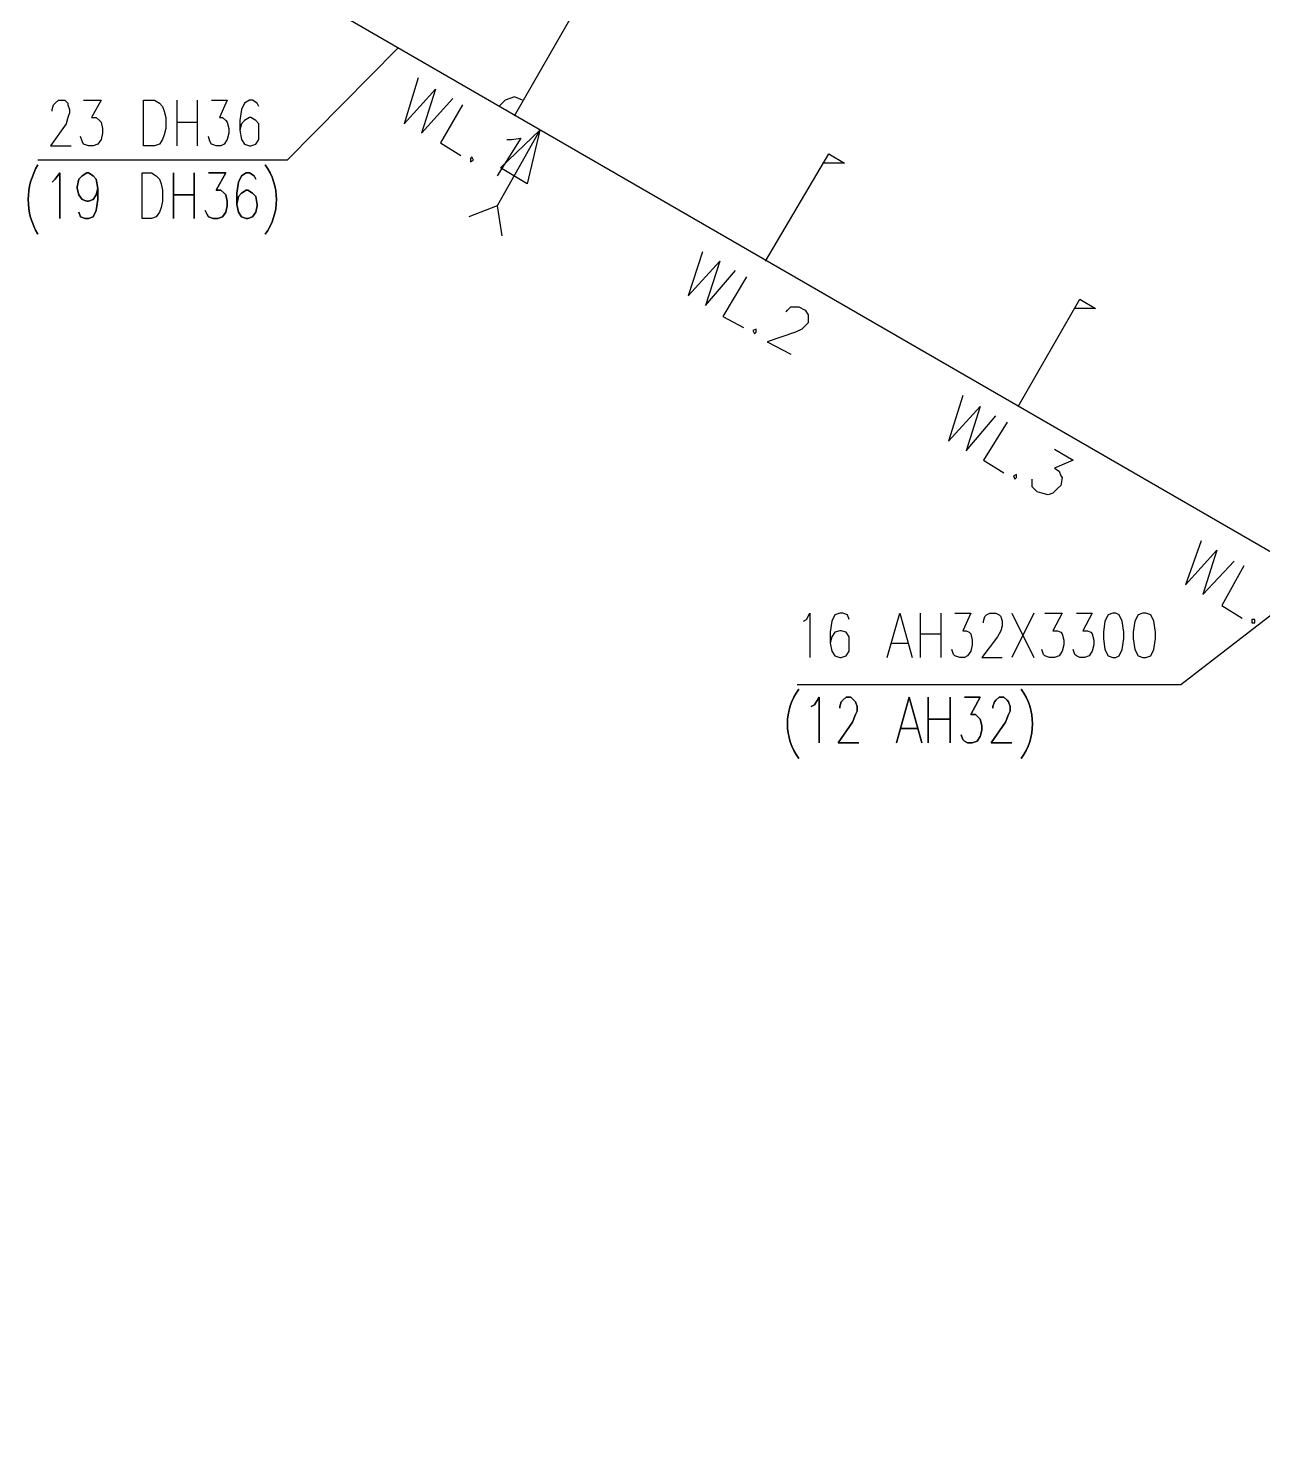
# Model space of a CAD drawing. Header units: millimetres. Extents: x 0.6 to 49, y 0.3 to 23.1.
# Drawn here: x 23.822 to 26.429, y 15.493 to 18.475 of the extents above; entities that cross this region are included whole.
import ezdxf

# ---------------------------------------------------------------- set-up
doc = ezdxf.new("R2010")
doc.units = ezdxf.units.MM
doc.layers.add('PDF_Geometry', color=7, linetype='Continuous')

msp = doc.modelspace()

# ---------------------------------------------------------------- linework, layer by layer
at = {"layer": 'PDF_Geometry', "lineweight": 25}
for points in [[(29.1861, 16.4833), (29.6961, 15.4933), (24.3161, 18.6), (24.3161, 19.3733), (24.9761, 19.12)], [(24.8494, 18.29), (24.9794, 18.5167), (25.0128, 18.4967), (24.9694, 18.4967)], [(24.6028, 18.4333), (24.3694, 18.1967), (23.8428, 18.1967)], [(24.6461, 18.37), (24.6161, 18.2733), (24.6828, 18.3467), (24.6528, 18.2533), (24.7194, 18.3267)], [(23.8728, 18.3), (23.8728, 18.3033), (23.8761, 18.3133), (23.8794, 18.3167), (23.8861, 18.3233), (23.8994, 18.3233), (23.9061, 18.3167), (23.9061, 18.3133), (23.9094, 18.3033), (23.9094, 18.2967), (23.9061, 18.2867), (23.9028, 18.2733), (23.8694, 18.2267), (23.9128, 18.2267)], [(23.9394, 18.3233), (23.9761, 18.3233), (23.9561, 18.2867), (23.9661, 18.2867), (23.9728, 18.28), (23.9761, 18.2767), (23.9794, 18.2633), (23.9794, 18.2533), (23.9761, 18.24), (23.9694, 18.23), (23.9594, 18.2267), (23.9494, 18.2267), (23.9394, 18.23), (23.9361, 18.2367), (23.9328, 18.2467)], [(24.1361, 18.3233), (24.1361, 18.2267)], [(24.1794, 18.3233), (24.1794, 18.2267)], [(24.2094, 18.3233), (24.2428, 18.3233), (24.2261, 18.2867), (24.2328, 18.2867), (24.2394, 18.28), (24.2428, 18.2767), (24.2461, 18.2633), (24.2461, 18.2533), (24.2428, 18.24), (24.2361, 18.23), (24.2294, 18.2267), (24.2194, 18.2267), (24.2094, 18.23), (24.2061, 18.2367), (24.2028, 18.2467)], [(24.3094, 18.31), (24.3061, 18.3167), (24.2961, 18.3233), (24.2894, 18.3233), (24.2794, 18.3167), (24.2728, 18.3033), (24.2694, 18.28), (24.2694, 18.26), (24.2728, 18.24), (24.2794, 18.23), (24.2894, 18.2267), (24.2928, 18.2267), (24.3028, 18.23), (24.3094, 18.24), (24.3094, 18.2733), (24.3028, 18.28), (24.2928, 18.2867), (24.2894, 18.2867), (24.2794, 18.28), (24.2728, 18.2733), (24.2694, 18.26)], [(24.7394, 18.3133), (24.6928, 18.2333), (24.7361, 18.2067)], [(24.8661, 18.3233), (24.8494, 18.33), (24.8294, 18.3233), (24.8161, 18.31)], [(24.1361, 18.2767), (24.1794, 18.2767)], [(24.9028, 18.26), (24.8128, 18.1), (24.7528, 18.0767)], [(24.8328, 18.24), (24.8428, 18.24), (24.8628, 18.2433), (24.8128, 18.1633)], [(25.3794, 17.9833), (25.5128, 18.21), (25.5461, 18.19), (25.4994, 18.19)], [(24.8128, 18.1), (24.8228, 18.0367)], [(25.2461, 18.0033), (25.2161, 17.91), (25.2828, 17.9833), (25.2528, 17.89), (25.3161, 17.9633)], [(25.3394, 17.95), (25.2894, 17.8667), (25.3328, 17.8433)], [(25.9128, 17.6767), (26.0428, 17.9033), (26.0761, 17.8833), (26.0328, 17.8833)], [(25.4228, 17.8767), (25.4261, 17.88), (25.4328, 17.8867), (25.4494, 17.8867), (25.4628, 17.88), (25.4694, 17.87), (25.4694, 17.8533), (25.4628, 17.8467), (25.4561, 17.84), (25.4428, 17.8333), (25.3828, 17.8133), (25.4328, 17.7867)], [(25.7961, 17.7), (25.7661, 17.6033), (25.8328, 17.6767), (25.8028, 17.5833), (25.8661, 17.6567)], [(25.8894, 17.6433), (25.8394, 17.5633), (25.8828, 17.5367)], [(25.9894, 17.5867), (26.0294, 17.5633), (25.9894, 17.5467), (25.9994, 17.54), (26.0028, 17.53), (26.0061, 17.5267), (26.0028, 17.51), (25.9961, 17.5033), (25.9861, 17.4933), (25.9761, 17.49), (25.9628, 17.4933), (25.9528, 17.4967), (25.9428, 17.5067), (25.9428, 17.5233)], [(26.2994, 17.3933), (26.2661, 17.3), (26.3328, 17.3733), (26.3028, 17.28), (26.3694, 17.35)], [(26.3894, 17.34), (26.3428, 17.2567), (26.3861, 17.23)], [(25.4461, 17.09), (26.2561, 17.09), (26.5461, 17.3133)], [(25.4594, 17.2233), (25.4661, 17.2267), (25.4728, 17.24), (25.4728, 17.1467)], [(25.5561, 17.2267), (25.5528, 17.2367), (25.5428, 17.24), (25.5361, 17.24), (25.5261, 17.2367), (25.5194, 17.2233), (25.5161, 17.2), (25.5161, 17.1767), (25.5194, 17.16), (25.5261, 17.15), (25.5361, 17.1467), (25.5394, 17.1467), (25.5494, 17.15), (25.5561, 17.16), (25.5561, 17.19), (25.5494, 17.2), (25.5394, 17.2033), (25.5361, 17.2033), (25.5261, 17.2), (25.5194, 17.19), (25.5161, 17.1767)], [(25.6361, 17.1467), (25.6628, 17.24), (25.6894, 17.1467)], [(25.7061, 17.24), (25.7061, 17.1467)], [(25.7494, 17.24), (25.7494, 17.1467)], [(25.7794, 17.24), (25.8128, 17.24), (25.7961, 17.2033), (25.8028, 17.2033), (25.8094, 17.2), (25.8128, 17.1967), (25.8161, 17.1833), (25.8161, 17.1733), (25.8128, 17.16), (25.8061, 17.15), (25.7994, 17.1467), (25.7894, 17.1467), (25.7794, 17.15), (25.7761, 17.1533), (25.7728, 17.1633)], [(25.8394, 17.22), (25.8394, 17.2233), (25.8428, 17.2333), (25.8461, 17.2367), (25.8528, 17.24), (25.8661, 17.24), (25.8728, 17.2367), (25.8761, 17.2333), (25.8794, 17.2233), (25.8794, 17.2133), (25.8761, 17.2033), (25.8694, 17.19), (25.8361, 17.1467), (25.8794, 17.1467)], [(25.8994, 17.24), (25.9461, 17.1467)], [(25.9461, 17.24), (25.8994, 17.1467)], [(25.9694, 17.24), (26.0061, 17.24), (25.9861, 17.2033), (25.9961, 17.2033), (26.0028, 17.2), (26.0061, 17.1967), (26.0094, 17.1833), (26.0094, 17.1733), (26.0061, 17.16), (25.9994, 17.15), (25.9894, 17.1467), (25.9794, 17.1467), (25.9694, 17.15), (25.9661, 17.1533), (25.9628, 17.1633)], [(26.0361, 17.24), (26.0694, 17.24), (26.0494, 17.2033), (26.0594, 17.2033), (26.0661, 17.2), (26.0694, 17.1967), (26.0728, 17.1833), (26.0728, 17.1733), (26.0694, 17.16), (26.0628, 17.15), (26.0528, 17.1467), (26.0428, 17.1467), (26.0361, 17.15), (26.0328, 17.1533), (26.0294, 17.1633)], [(25.6461, 17.1767), (25.6794, 17.1767)], [(25.7061, 17.1967), (25.7494, 17.1967)]]:
    msp.add_lwpolyline(points, dxfattribs=at)
for points in [[(24.0661, 18.2267), (24.0661, 18.3233), (24.0894, 18.3233), (24.0994, 18.3167), (24.1061, 18.31), (24.1094, 18.3), (24.1128, 18.2867), (24.1128, 18.2633), (24.1094, 18.25), (24.1061, 18.24), (24.0994, 18.23), (24.0894, 18.2267)], [(24.8761, 18.1467), (24.8194, 18.18), (24.9028, 18.26)], [(24.7594, 18.2033), (24.7561, 18.2), (24.7561, 18.1933), (24.7628, 18.1967)], [(23.8894, 18.0733), (23.8894, 18.17), (23.8794, 18.1567), (23.8728, 18.15), (23.8794, 18.1567), (23.8894, 18.17)], [(23.9294, 18.0867), (23.9328, 18.0767), (23.9428, 18.0733), (23.9494, 18.0733), (23.9594, 18.0767), (23.9661, 18.09), (23.9694, 18.1133), (23.9694, 18.1367), (23.9661, 18.1567), (23.9594, 18.1633), (23.9494, 18.17), (23.9461, 18.17), (23.9361, 18.1633), (23.9294, 18.1567), (23.9261, 18.14), (23.9261, 18.1367), (23.9294, 18.1233), (23.9361, 18.1133), (23.9461, 18.11), (23.9494, 18.11), (23.9594, 18.1133), (23.9661, 18.1233), (23.9694, 18.1367), (23.9661, 18.1233), (23.9594, 18.1133), (23.9494, 18.11), (23.9461, 18.11), (23.9361, 18.1133), (23.9294, 18.1233), (23.9261, 18.1367), (23.9261, 18.14), (23.9294, 18.1567), (23.9361, 18.1633), (23.9461, 18.17), (23.9494, 18.17), (23.9594, 18.1633), (23.9661, 18.1567), (23.9694, 18.1367), (23.9694, 18.1133), (23.9661, 18.09), (23.9594, 18.0767), (23.9494, 18.0733), (23.9428, 18.0733), (23.9328, 18.0767)], [(24.0628, 18.0733), (24.0628, 18.17), (24.0828, 18.17), (24.0928, 18.1633), (24.0994, 18.1567), (24.1028, 18.1467), (24.1061, 18.1333), (24.1061, 18.11), (24.1028, 18.0967), (24.0994, 18.0867), (24.0928, 18.0767), (24.0828, 18.0733)], [(24.0628, 18.0733), (24.0628, 18.17), (24.0828, 18.17), (24.0928, 18.1633), (24.0994, 18.1567), (24.1028, 18.1467), (24.1061, 18.1333), (24.1061, 18.11), (24.1028, 18.0967), (24.0994, 18.0867), (24.0928, 18.0767), (24.0828, 18.0733)], [(24.1294, 18.0733), (24.1294, 18.17)], [(24.1728, 18.0733), (24.1728, 18.17)], [(24.1961, 18.09), (24.1994, 18.0833), (24.2028, 18.0767), (24.2128, 18.0733), (24.2228, 18.0733), (24.2328, 18.0767), (24.2394, 18.0867), (24.2428, 18.1), (24.2428, 18.11), (24.2394, 18.1233), (24.2361, 18.1267), (24.2294, 18.1333), (24.2194, 18.1333), (24.2394, 18.17), (24.2028, 18.17), (24.2394, 18.17), (24.2194, 18.1333), (24.2294, 18.1333), (24.2361, 18.1267), (24.2394, 18.1233), (24.2428, 18.11), (24.2428, 18.1), (24.2394, 18.0867), (24.2328, 18.0767), (24.2228, 18.0733), (24.2128, 18.0733), (24.2028, 18.0767), (24.1994, 18.0833)], [(24.2628, 18.1033), (24.2661, 18.12), (24.2728, 18.1267), (24.2828, 18.1333), (24.2861, 18.1333), (24.2961, 18.1267), (24.3028, 18.12), (24.3061, 18.1033), (24.3061, 18.1), (24.3028, 18.0867), (24.2961, 18.0767), (24.2861, 18.0733), (24.2828, 18.0733), (24.2728, 18.0767), (24.2661, 18.0867), (24.2628, 18.1033), (24.2628, 18.1267), (24.2661, 18.15), (24.2728, 18.1633), (24.2828, 18.17), (24.2894, 18.17), (24.2994, 18.1633), (24.3028, 18.1567), (24.2994, 18.1633), (24.2894, 18.17), (24.2828, 18.17), (24.2728, 18.1633), (24.2661, 18.15), (24.2628, 18.1267), (24.2628, 18.1033), (24.2661, 18.0867), (24.2728, 18.0767), (24.2828, 18.0733), (24.2861, 18.0733), (24.2961, 18.0767), (24.3028, 18.0867), (24.3061, 18.1), (24.3061, 18.1033), (24.3028, 18.12), (24.2961, 18.1267), (24.2861, 18.1333), (24.2828, 18.1333), (24.2728, 18.1267), (24.2661, 18.12)], [(24.1728, 18.1233), (24.1294, 18.1233)], [(25.3594, 17.84), (25.3528, 17.8367), (25.3561, 17.83), (25.3594, 17.8333)], [(25.9094, 17.5333), (25.9028, 17.53), (25.9061, 17.5233), (25.9094, 17.5267)], [(26.1128, 17.24), (26.1028, 17.2367), (26.0961, 17.2233), (26.0928, 17.2), (26.0928, 17.1867), (26.0961, 17.1633), (26.1028, 17.15), (26.1128, 17.1467), (26.1194, 17.1467), (26.1261, 17.15), (26.1328, 17.1633), (26.1361, 17.1867), (26.1361, 17.2), (26.1328, 17.2233), (26.1261, 17.2367), (26.1194, 17.24)], [(26.1761, 17.24), (26.1661, 17.2367), (26.1594, 17.2233), (26.1561, 17.2), (26.1561, 17.1867), (26.1594, 17.1633), (26.1661, 17.15), (26.1761, 17.1467), (26.1828, 17.1467), (26.1928, 17.15), (26.1994, 17.1633), (26.2028, 17.1867), (26.2028, 17.2), (26.1994, 17.2233), (26.1928, 17.2367), (26.1828, 17.24)], [(26.4128, 17.2267), (26.4061, 17.2267), (26.4061, 17.22), (26.4128, 17.22)], [(25.4928, 16.9667), (25.4928, 17.0633), (25.4828, 17.0467), (25.4761, 17.0433), (25.4828, 17.0467), (25.4928, 17.0633)], [(25.5761, 16.9667), (25.5328, 16.9667), (25.5628, 17.01), (25.5694, 17.0267), (25.5728, 17.0333), (25.5728, 17.0433), (25.5694, 17.0533), (25.5661, 17.0567), (25.5594, 17.0633), (25.5494, 17.0633), (25.5428, 17.0567), (25.5394, 17.0533), (25.5361, 17.0433), (25.5361, 17.04), (25.5361, 17.0433), (25.5394, 17.0533), (25.5428, 17.0567), (25.5494, 17.0633), (25.5594, 17.0633), (25.5661, 17.0567), (25.5694, 17.0533), (25.5728, 17.0433), (25.5728, 17.0333), (25.5694, 17.0267), (25.5628, 17.01), (25.5328, 16.9667)], [(25.7094, 16.9667), (25.6828, 17.0633), (25.6561, 16.9667), (25.6828, 17.0633)], [(25.7228, 16.9667), (25.7228, 17.0633)], [(25.7694, 16.9667), (25.7694, 17.0633)], [(25.7928, 16.9833), (25.7961, 16.9733), (25.7994, 16.97), (25.8061, 16.9667), (25.8161, 16.9667), (25.8261, 16.97), (25.8328, 16.98), (25.8361, 16.9933), (25.8361, 17.0033), (25.8328, 17.0167), (25.8294, 17.02), (25.8228, 17.0267), (25.8128, 17.0267), (25.8328, 17.0633), (25.7994, 17.0633), (25.8328, 17.0633), (25.8128, 17.0267), (25.8228, 17.0267), (25.8294, 17.02), (25.8328, 17.0167), (25.8361, 17.0033), (25.8361, 16.9933), (25.8328, 16.98), (25.8261, 16.97), (25.8161, 16.9667), (25.8061, 16.9667), (25.7994, 16.97), (25.7961, 16.9733)], [(25.8994, 16.9667), (25.8561, 16.9667), (25.8861, 17.01), (25.8928, 17.0267), (25.8961, 17.0333), (25.8961, 17.0433), (25.8928, 17.0533), (25.8894, 17.0567), (25.8828, 17.0633), (25.8728, 17.0633), (25.8661, 17.0567), (25.8628, 17.0533), (25.8594, 17.0433), (25.8594, 17.04), (25.8594, 17.0433), (25.8628, 17.0533), (25.8661, 17.0567), (25.8728, 17.0633), (25.8828, 17.0633), (25.8894, 17.0567), (25.8928, 17.0533), (25.8961, 17.0433), (25.8961, 17.0333), (25.8928, 17.0267), (25.8861, 17.01), (25.8561, 16.9667)], [(25.6994, 16.9967), (25.6661, 16.9967)], [(25.7694, 17.0167), (25.7228, 17.0167)]]:
    msp.add_lwpolyline(points, close=True, dxfattribs=at)
for points in [[(23.8428, 18.1867, 0.277525), (23.8428, 18.04, -0.277525)], [(24.3228, 18.04, 0.323638), (24.3228, 18.1867, -0.323638)], [(25.4494, 17.08, 0.323638), (25.4494, 16.9333, -0.323638)], [(25.9194, 16.9333, 0.323638), (25.9194, 17.08, -0.323638)]]:
    msp.add_lwpolyline(points, format="xyb", close=True, dxfattribs=at)

doc.saveas('drawing.dxf')
